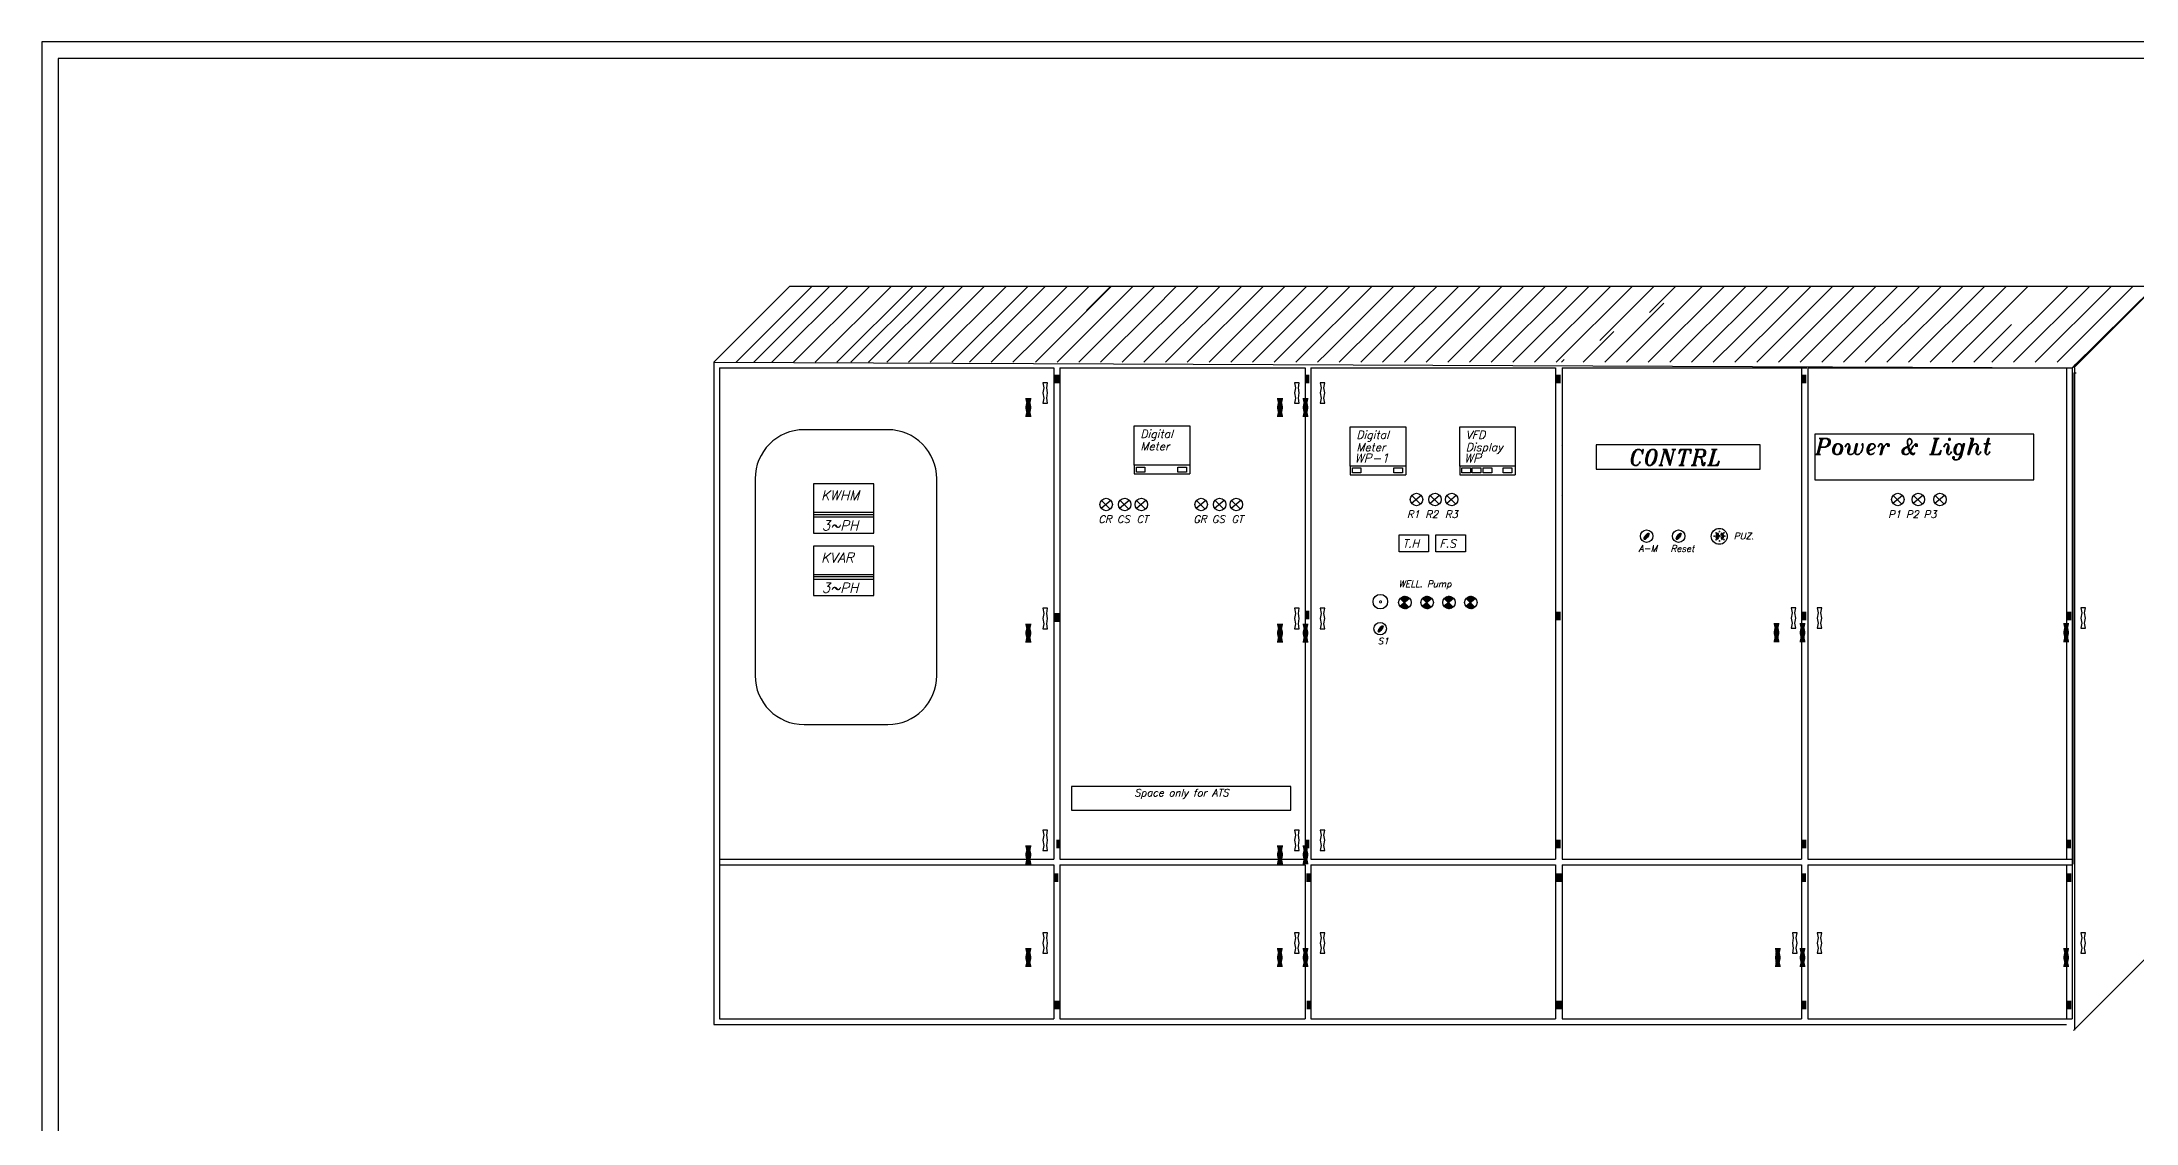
# Model space of a CAD drawing. Header units: inches. Extents: x 191440 to 383551, y 141448 to 284946.
# Drawn here: x 191784 to 191822.28, y 141467.9 to 141487.65 of the extents above; entities that cross this region are included whole.
import ezdxf

# ---------------------------------------------------------------- set-up
doc = ezdxf.new("R2010")
doc.units = ezdxf.units.IN
doc.header["$MEASUREMENT"] = 0
for name, color, linetype in [('BODY', 7, 'Continuous'), ('ELEC', 7, 'Continuous'), ('MCCWITHPLC', 7, 'Continuous'), ('PG1', 7, 'Continuous'), ('TEXT', 7, 'Continuous')]:
    doc.layers.add(name, color=color, linetype=linetype)
doc.styles.add('ITALICT', font='italict')

# ---------------------------------------------------------------- blocks, each defined once
blk = doc.blocks.new('FS')
at = {"const_width": 0.2}
blk.add_lwpolyline([(0, 0.1), (0.5, 0.1)], dxfattribs=at)
blk = doc.blocks.new('*X264')
at = {"color": 0}
for p, q in [((16.5, 20.46875), (16.65625, 20.46875)), ((16.5, 20.4375), (16.8125, 20.4375)), ((16.625, 20.025), (16.625, 20.475)), ((16.75, 20.05), (16.75, 20.45)), ((17.1875, 20.4375), (17.8125, 20.4375)), ((17.25, 20.05), (17.25, 20.45)), ((17.34375, 20.46875), (17.65625, 20.46875)), ((17.375, 20.025), (17.375, 20.475)), ((17.5, 20), (17.5, 20.5)), ((17.625, 20.025), (17.625, 20.475)), ((17.75, 20.05), (17.75, 20.45)), ((18.1875, 20.4375), (18.5, 20.4375)), ((18.25, 20.05), (18.25, 20.45)), ((18.34375, 20.46875), (18.5, 20.46875)), ((18.375, 20.025), (18.375, 20.475)), ((16.5, 20.40625), (16.96875, 20.40625)), ((16.5, 20.375), (18.5, 20.375)), ((16.5, 20.34375), (18.5, 20.34375)), ((16.5, 20.3125), (18.5, 20.3125)), ((16.5, 20.28125), (18.5, 20.28125)), ((16.5, 20.25), (18.5, 20.25)), ((16.5, 20.21875), (18.5, 20.21875)), ((16.5, 20.1875), (18.5, 20.1875)), ((16.5, 20.15625), (18.5, 20.15625)), ((16.5, 20.125), (18.5, 20.125)), ((16.5, 20.09375), (16.96875, 20.09375)), ((16.5, 20.0625), (16.8125, 20.0625)), ((16.5, 20.03125), (16.65625, 20.03125)), ((16.875, 20.075), (16.875, 20.425)), ((17, 20.1), (17, 20.4)), ((17.03125, 20.40625), (17.96875, 20.40625)), ((17.03125, 20.09375), (17.96875, 20.09375)), ((17.125, 20.075), (17.125, 20.425)), ((17.1875, 20.0625), (17.8125, 20.0625)), ((17.34375, 20.03125), (17.65625, 20.03125)), ((17.875, 20.075), (17.875, 20.425)), ((18, 20.1), (18, 20.4)), ((18.03125, 20.40625), (18.5, 20.40625)), ((18.03125, 20.09375), (18.5, 20.09375)), ((18.125, 20.075), (18.125, 20.425)), ((18.1875, 20.0625), (18.5, 20.0625)), ((18.34375, 20.03125), (18.5, 20.03125))]:
    blk.add_line(p, q, dxfattribs=at)
blk = doc.blocks.new('H')
for p, q in [((0.5, 2), (0, 2)), ((0, 2), (0.1, 1.5)), ((0.1, 1.5), (0, 1)), ((0, 1), (0.1, 0.5)), ((0.1, 0.5), (0, 0)), ((0, 0), (0.5, 0)), ((0.4, 1.5), (0.5, 2)), ((0.5, 1), (0.4, 1.5)), ((0.4, 0.5), (0.5, 1)), ((0.5, 0), (0.4, 0.5))]:
    blk.add_line(p, q)
at = {"rotation": 90}
blk.add_blockref('*X264', (20.5, -16.5), dxfattribs=at)

msp = doc.modelspace()

# ---------------------------------------------------------------- hatches: boundary and pattern name
at = {"layer": 'PG1', "linetype": 'Continuous'}
h = msp.add_hatch(dxfattribs=at)
h.set_pattern_fill('ANSI31', scale=0.023846, angle=-36.831386, style=0)
h.set_pattern_definition([(8.1686142, (191920.3805164, 141581.727469), (-0.00042353361, 0.002950567877), [])])
edge = h.paths.add_edge_path()
edge.add_ellipse((191813.33255, 141478.61653), major_axis=(-0.04161, -0.05556), ratio=0.31582286, start_angle=0, end_angle=360)
h = msp.add_hatch(dxfattribs=at)
h.set_pattern_fill('ANSI31', scale=0.023846, angle=-36.831386, style=0)
h.set_pattern_definition([(8.1686142, (191920.9667302, 141581.727469), (-0.00042353361, 0.002950567877), [])])
edge = h.paths.add_edge_path()
edge.add_ellipse((191813.91876, 141478.61653), major_axis=(-0.04161, -0.05556), ratio=0.31582286, start_angle=0, end_angle=360)
h = msp.add_hatch(dxfattribs=at)
h.set_pattern_fill('ANSI31', scale=0.023846, angle=-36.831386, style=0)
h.set_pattern_definition([(8.1686142, (191915.5202247, 141580.0379345), (-0.00042353361, 0.002950567877), [])])
edge = h.paths.add_edge_path()
edge.add_ellipse((191808.47225, 141476.927), major_axis=(-0.04161, -0.05556), ratio=0.31582286, start_angle=0, end_angle=360)

# ---------------------------------------------------------------- linework, layer by layer
at = {"color": 7, "linetype": 'Continuous'}
for p, q in [((191797.67398, 141483.18732), (191814.24014, 141483.18732)), ((191814.20425, 141483.18732), (191822.62419, 141483.18732)), ((191796.28349, 141481.79475), (191821.11219, 141481.69105)), ((191796.28349, 141481.79475), (191796.28349, 141469.69779)), ((191796.38718, 141481.69105), (191802.50068, 141481.69105)), ((191796.38718, 141481.69105), (191796.38718, 141469.80148)), ((191798.93706, 141481.69105), (191802.50068, 141481.69105)), ((191802.50068, 141481.69105), (191802.50068, 141472.71624)), ((191802.60437, 141481.69105), (191802.60437, 141472.71624)), ((191802.60437, 141481.69105), (191807.08976, 141481.69105)), ((191807.08976, 141481.69105), (191807.08976, 141472.71624)), ((191807.19345, 141481.69105), (191807.19345, 141472.71624)), ((191807.19345, 141481.69105), (191809.82049, 141481.69105)), ((191807.19345, 141481.69105), (191811.66581, 141481.69105)), ((191811.66581, 141481.69105), (191811.66581, 141472.71624)), ((191811.78887, 141481.69105), (191811.78887, 141472.71624)), ((191811.78887, 141481.69105), (191816.26123, 141481.69105)), ((191816.16242, 141481.69105), (191816.16242, 141472.71624)), ((191816.27882, 141481.69105), (191816.27882, 141472.71624)), ((191816.27882, 141481.69105), (191821.11219, 141481.69105)), ((191821.00946, 141481.69105), (191821.00946, 141472.71624)), ((191821.11219, 141481.69105), (191821.11219, 141472.71624)), ((191821.13954, 141481.60342), (191821.13954, 141472.6286)), ((191821.13954, 141481.60342), (191821.18466, 141481.60342)), ((191821.15254, 141481.69231), (191821.15254, 141469.59536)), ((191803.96857, 141480.30364), (191803.96857, 141480.6326)), ((191803.96857, 141480.6326), (191804.9848, 141480.6326)), ((191804.9848, 141480.6326), (191804.9848, 141479.75535)), ((191807.91693, 141480.28872), (191807.91693, 141480.61769)), ((191807.91693, 141480.61769), (191808.93316, 141480.61769)), ((191808.93316, 141480.61769), (191808.93316, 141479.74044)), ((191809.91693, 141480.28872), (191809.91693, 141480.61769)), ((191809.91693, 141480.61769), (191810.93316, 141480.61769)), ((191810.93316, 141480.61769), (191810.93316, 141479.74044)), ((191803.96857, 141479.91292), (191803.96857, 141480.30364)), ((191807.91693, 141479.89801), (191807.91693, 141480.28872)), ((191809.91693, 141479.89801), (191809.91693, 141480.28872)), ((191811.77049, 141480.27932), (191811.77111, 141480.27967)), ((191821.12116, 141480.19169), (191821.12178, 141480.19203)), ((191803.96857, 141479.91292), (191803.96857, 141479.75535)), ((191804.9848, 141479.91292), (191803.96857, 141479.91292)), ((191803.96857, 141479.75535), (191804.9848, 141479.75535)), ((191807.91693, 141479.89801), (191807.91693, 141479.74044)), ((191808.93316, 141479.89801), (191807.91693, 141479.89801)), ((191807.91693, 141479.74044), (191808.93316, 141479.74044)), ((191809.91693, 141479.89801), (191809.91693, 141479.74044)), ((191810.93316, 141479.89801), (191809.91693, 141479.89801)), ((191809.91693, 141479.74044), (191810.93316, 141479.74044)), ((191811.77049, 141479.37035), (191811.77111, 141479.3707)), ((191821.12116, 141479.28272), (191821.12178, 141479.28306)), ((191808.80903, 141478.5325), (191808.80903, 141478.64292)), ((191808.80903, 141478.64292), (191809.34833, 141478.64292)), ((191808.80903, 141478.33256), (191808.80903, 141478.5325)), ((191809.34833, 141478.64292), (191809.34833, 141478.33256)), ((191809.48235, 141478.5325), (191809.48235, 141478.64292)), ((191809.48235, 141478.64292), (191810.02164, 141478.64292)), ((191809.48235, 141478.33256), (191809.48235, 141478.5325)), ((191810.02164, 141478.64292), (191810.02164, 141478.33256)), ((191809.34833, 141478.33256), (191808.80903, 141478.33256)), ((191810.02164, 141478.33256), (191809.48235, 141478.33256)), ((191796.38718, 141472.71624), (191802.50068, 141472.71624)), ((191796.38718, 141472.61255), (191802.50068, 141472.61255)), ((191798.93706, 141472.71624), (191802.50068, 141472.71624)), ((191798.93706, 141472.61255), (191802.50068, 141472.61255)), ((191802.50068, 141472.61255), (191802.50068, 141469.80148)), ((191802.60437, 141472.71624), (191803.17848, 141472.71624)), ((191802.60437, 141472.71624), (191807.08976, 141472.71624)), ((191802.60437, 141472.61255), (191803.17848, 141472.61255)), ((191802.60437, 141472.61255), (191802.60437, 141469.80148)), ((191802.60437, 141472.61255), (191807.08976, 141472.61255)), ((191807.08976, 141472.61255), (191807.08976, 141469.80148)), ((191807.19345, 141472.71624), (191809.82049, 141472.71624)), ((191807.19345, 141472.71624), (191811.66581, 141472.71624)), ((191807.19345, 141472.61255), (191809.82049, 141472.61255)), ((191807.19345, 141472.61255), (191811.66581, 141472.61255)), ((191807.19345, 141472.61255), (191807.19345, 141469.80148)), ((191811.66581, 141472.61255), (191811.66581, 141469.80148)), ((191811.78887, 141472.71624), (191816.16242, 141472.71624)), ((191811.78887, 141472.61255), (191816.16242, 141472.61255)), ((191811.78887, 141472.61255), (191811.78887, 141469.80148)), ((191816.16242, 141472.61255), (191816.16242, 141469.80148)), ((191816.27882, 141472.71624), (191821.11219, 141472.71624)), ((191816.27882, 141472.61255), (191821.11367, 141472.61255)), ((191816.27882, 141472.61255), (191816.27882, 141469.80148)), ((191821.00946, 141472.61255), (191821.00946, 141469.80148)), ((191821.11219, 141472.71624), (191821.11367, 141469.80148)), ((191796.38718, 141469.80148), (191802.50068, 141469.80148)), ((191802.60437, 141469.80148), (191807.08976, 141469.80148)), ((191807.19345, 141469.80148), (191809.82049, 141469.80148)), ((191807.19345, 141469.80148), (191811.66581, 141469.80148)), ((191811.78887, 141469.80148), (191816.16242, 141469.80148)), ((191816.27882, 141469.80148), (191821.11367, 141469.80148)), ((191796.28349, 141469.69779), (191821.00946, 141469.69779)), ((191804.63464, 141469.69779), (191811.77111, 141469.69779)), ((191804.70976, 141469.69779), (191821.00946, 141469.69779)), ((191809.29257, 141469.69779), (191821.00946, 141469.69779))]:
    msp.add_line(p, q, dxfattribs=at)
msp.add_lwpolyline([(191841.5, 141487.64733), (191784, 141487.64733), (191784, 141448.14733), (191841.5, 141448.14733), (191841.5, 141487.64733)])
msp.add_lwpolyline([(191841.2, 141487.34733), (191784.3, 141487.34733), (191784.3, 141448.44733), (191841.2, 141448.44733)], close=True)
for points in [[(191816.40898, 141479.65063), (191820.40898, 141479.65063), (191820.40898, 141480.48389), (191816.40898, 141480.48389)], [(191812.40898, 141479.83973), (191815.40898, 141479.83973), (191815.40898, 141480.28778), (191812.40898, 141480.28778)]]:
    msp.add_lwpolyline(points, close=True, dxfattribs=at)
at = {"layer": 'BODY', "color": 7, "linetype": 'Continuous'}
for p, q in [((191796.28141, 141481.79475), (191797.67398, 141483.18732)), ((191796.68896, 141481.79475), (191798.08153, 141483.18732)), ((191797.01161, 141481.79475), (191798.40418, 141483.18732)), ((191797.34275, 141481.79475), (191798.73532, 141483.18732)), ((191797.7395, 141481.79475), (191799.13207, 141483.18732)), ((191798.13625, 141481.79475), (191799.52883, 141483.18732)), ((191798.53301, 141481.79475), (191799.92558, 141483.18732)), ((191798.7897, 141481.79475), (191800.18227, 141483.18732)), ((191799.11235, 141481.79475), (191800.50492, 141483.18732)), ((191799.44348, 141481.79475), (191800.83606, 141483.18732)), ((191799.84024, 141481.79475), (191801.23281, 141483.18732)), ((191800.23699, 141481.79475), (191801.62956, 141483.18732)), ((191800.63374, 141481.79475), (191802.02632, 141483.18732)), ((191800.9553, 141481.79475), (191802.34787, 141483.18732)), ((191801.35205, 141481.79475), (191802.74462, 141483.18732)), ((191802.15999, 141481.79475), (191803.55256, 141483.18732)), ((191802.18413, 141482.23007), (191803.14138, 141483.18732)), ((191802.55674, 141481.79475), (191803.94931, 141483.18732)), ((191803.09415, 141482.74334), (191803.53813, 141483.18732)), ((191803.38882, 141482.23007), (191804.34607, 141483.18732)), ((191803.747, 141481.79475), (191805.13957, 141483.18732)), ((191804.14375, 141481.79475), (191805.53633, 141483.18732)), ((191804.29884, 141482.74334), (191804.74282, 141483.18732)), ((191804.54051, 141481.79475), (191805.93308, 141483.18732)), ((191804.93726, 141481.79475), (191806.32983, 141483.18732)), ((191805.33401, 141481.79475), (191806.72659, 141483.18732)), ((191805.73077, 141481.79475), (191807.12334, 141483.18732)), ((191806.12752, 141481.79475), (191807.52009, 141483.18732)), ((191806.52427, 141481.79475), (191807.91685, 141483.18732)), ((191806.92103, 141481.79475), (191808.3136, 141483.18732)), ((191807.49773, 141481.97469), (191808.71035, 141483.18732)), ((191808.40774, 141482.48796), (191809.10711, 141483.18732)), ((191808.50804, 141481.79475), (191809.90061, 141483.18732)), ((191808.90479, 141481.79475), (191810.29737, 141483.18732)), ((191809.30155, 141481.79475), (191810.69412, 141483.18732)), ((191809.31776, 141483.00122), (191809.50386, 141483.18732)), ((191809.6983, 141481.79475), (191811.09087, 141483.18732)), ((191810.09505, 141481.79475), (191811.48763, 141483.18732)), ((191810.49181, 141481.79475), (191811.88438, 141483.18732)), ((191810.88856, 141481.79475), (191812.28113, 141483.18732)), ((191811.28531, 141481.79475), (191812.67788, 141483.18732)), ((191811.68206, 141481.79475), (191813.07464, 141483.18732)), ((191812.47689, 141482.19281), (191813.47139, 141483.18732)), ((191812.96474, 141481.79475), (191814.35732, 141483.18732)), ((191813.3615, 141481.79475), (191814.75407, 141483.18732)), ((191813.38691, 141482.70608), (191813.86814, 141483.18732)), ((191813.75825, 141481.79475), (191815.15082, 141483.18732)), ((191814.155, 141481.79475), (191815.54758, 141483.18732)), ((191814.98708, 141482.23007), (191815.94433, 141483.18732)), ((191815.34526, 141481.79475), (191816.73784, 141483.18732)), ((191815.74202, 141481.79475), (191817.13459, 141483.18732)), ((191815.8971, 141482.74334), (191816.34108, 141483.18732)), ((191816.13877, 141481.79475), (191817.53134, 141483.18732)), ((191816.53552, 141481.79475), (191817.9281, 141483.18732)), ((191816.93228, 141481.79475), (191818.32485, 141483.18732)), ((191817.32903, 141481.79475), (191818.7216, 141483.18732)), ((191817.72578, 141481.79475), (191819.11836, 141483.18732)), ((191818.12254, 141481.79475), (191819.51511, 141483.18732)), ((191818.51929, 141481.79475), (191819.91186, 141483.18732)), ((191819.09599, 141481.97469), (191820.30862, 141483.18732)), ((191819.6446, 141481.79475), (191821.03718, 141483.18732)), ((191820.04136, 141481.79475), (191821.43393, 141483.18732)), ((191820.43811, 141481.79475), (191821.83068, 141483.18732)), ((191820.83486, 141481.79475), (191822.22744, 141483.18732)), ((191821.11219, 141481.69105), (191822.62419, 141483.18732)), ((191803.35025, 141481.79475), (191804.29884, 141482.74334)), ((191808.11129, 141481.79475), (191809.31776, 141483.00122)), ((191812.56799, 141481.79475), (191813.64532, 141482.87208)), ((191814.94851, 141481.79475), (191815.8971, 141482.74334)), ((191821.83455, 141482.38553), (191822.53391, 141483.08489)), ((191807.71453, 141481.79475), (191808.40774, 141482.48796)), ((191812.17124, 141481.79475), (191812.7353, 141482.35881)), ((191819.3128, 141481.79475), (191820.00601, 141482.48796)), ((191821.14134, 141481.69231), (191821.83455, 141482.38553)), ((191801.7488, 141481.79475), (191802.18413, 141482.23007)), ((191802.95349, 141481.79475), (191803.38882, 141482.23007)), ((191807.31778, 141481.79475), (191807.49773, 141481.97469)), ((191814.55176, 141481.79475), (191814.98708, 141482.23007)), ((191818.91604, 141481.79475), (191819.09599, 141481.97469)), ((191811.77449, 141481.79475), (191811.82528, 141481.84554)), ((191821.12516, 141481.70711), (191821.17596, 141481.75791)), ((191809.03633, 141479.21889), (191809.21189, 141479.36509)), ((191809.04086, 141479.36178), (191809.20218, 141479.20057)), ((191809.37474, 141479.21889), (191809.5503, 141479.36509)), ((191809.38317, 141479.35788), (191809.54059, 141479.20057)), ((191809.67948, 141479.21889), (191809.85504, 141479.36509)), ((191809.68401, 141479.36178), (191809.84533, 141479.20057)), ((191817.83322, 141479.21889), (191818.00878, 141479.36509)), ((191817.83775, 141479.36178), (191817.99907, 141479.20057)), ((191818.20772, 141479.21889), (191818.38329, 141479.36509)), ((191818.21616, 141479.35788), (191818.37357, 141479.20057)), ((191818.60413, 141479.21889), (191818.77969, 141479.36509)), ((191818.60866, 141479.36178), (191818.76998, 141479.20057)), ((191798.10611, 141478.9695), (191799.20993, 141478.9695)), ((191798.1111, 141479.05742), (191799.21491, 141479.05742)), ((191798.11115, 141479.01754), (191799.21497, 141479.01754)), ((191803.36265, 141479.12941), (191803.53821, 141479.27562)), ((191803.36718, 141479.27231), (191803.5285, 141479.1111)), ((191803.70106, 141479.12941), (191803.87662, 141479.27562)), ((191803.70949, 141479.26841), (191803.86691, 141479.1111)), ((191804.0058, 141479.12941), (191804.18136, 141479.27562)), ((191804.01033, 141479.27231), (191804.17165, 141479.1111)), ((191805.0985, 141479.12941), (191805.27406, 141479.27562)), ((191805.10303, 141479.27231), (191805.26435, 141479.1111)), ((191805.43691, 141479.12941), (191805.61247, 141479.27562)), ((191805.44534, 141479.26841), (191805.60276, 141479.1111)), ((191805.74165, 141479.12941), (191805.91721, 141479.27562)), ((191805.74618, 141479.27231), (191805.9075, 141479.1111)), ((191798.10611, 141477.83188), (191799.20993, 141477.83188)), ((191798.1111, 141477.9198), (191799.21491, 141477.9198)), ((191798.11115, 141477.87992), (191799.21497, 141477.87992)), ((191808.82361, 141477.3385), (191808.99918, 141477.4847)), ((191808.82814, 141477.4814), (191808.98946, 141477.32019)), ((191808.83015, 141477.33056), (191808.90459, 141477.405)), ((191808.835, 141477.32549), (191808.90955, 141477.40004)), ((191808.83514, 141477.47441), (191808.87494, 141477.51421)), ((191808.8401, 141477.46945), (191808.88916, 141477.51852)), ((191808.84016, 141477.32073), (191808.91452, 141477.39509)), ((191808.84506, 141477.46449), (191808.90122, 141477.52065)), ((191808.84562, 141477.31628), (191808.91948, 141477.39013)), ((191808.85002, 141477.45954), (191808.91194, 141477.52146)), ((191808.8514, 141477.31213), (191808.92444, 141477.38517)), ((191808.85498, 141477.45458), (191808.92172, 141477.52131)), ((191808.8575, 141477.30831), (191808.9294, 141477.38021)), ((191808.85994, 141477.44962), (191808.93075, 141477.52043)), ((191808.8649, 141477.44466), (191808.93919, 141477.51894)), ((191808.86987, 141477.43971), (191808.9471, 141477.51694)), ((191808.87483, 141477.43475), (191808.95457, 141477.51449)), ((191808.87979, 141477.42979), (191808.96162, 141477.51163)), ((191808.88475, 141477.42483), (191808.96831, 141477.50839)), ((191808.88971, 141477.41987), (191808.97464, 141477.5048)), ((191808.89467, 141477.41492), (191808.98064, 141477.50088)), ((191808.89963, 141477.40996), (191808.98632, 141477.49665)), ((191808.91019, 141477.4106), (191808.99169, 141477.4921)), ((191808.9695, 141477.45999), (191808.99676, 141477.48724)), ((191809.22935, 141477.3385), (191809.40491, 141477.4847)), ((191809.23388, 141477.4814), (191809.3952, 141477.32019)), ((191809.23533, 141477.47995), (191809.25817, 141477.50279)), ((191809.23534, 141477.33117), (191809.30895, 141477.40479)), ((191809.24015, 141477.32607), (191809.31471, 141477.40063)), ((191809.24029, 141477.47499), (191809.27878, 141477.51348)), ((191809.24525, 141477.47003), (191809.29337, 141477.51815)), ((191809.24528, 141477.32127), (191809.31967, 141477.39567)), ((191809.25021, 141477.46508), (191809.30562, 141477.52048)), ((191809.2507, 141477.31678), (191809.32463, 141477.39071)), ((191809.25518, 141477.46012), (191809.31647, 141477.52142)), ((191809.25644, 141477.3126), (191809.32959, 141477.38575)), ((191809.26014, 141477.45516), (191809.32635, 141477.52137)), ((191809.2625, 141477.30875), (191809.33455, 141477.3808)), ((191809.2651, 141477.4502), (191809.33546, 141477.52057)), ((191809.2689, 141477.30522), (191809.33951, 141477.37584)), ((191809.27006, 141477.44525), (191809.34396, 141477.51915)), ((191809.27502, 141477.44029), (191809.35193, 141477.5172)), ((191809.27998, 141477.43533), (191809.35945, 141477.5148)), ((191809.28494, 141477.43037), (191809.36655, 141477.51198)), ((191809.2899, 141477.42542), (191809.37328, 141477.50879)), ((191809.29486, 141477.42046), (191809.37965, 141477.50524)), ((191809.29983, 141477.4155), (191809.38569, 141477.50136)), ((191809.30479, 141477.41054), (191809.39141, 141477.49716)), ((191809.30975, 141477.40558), (191809.39681, 141477.49265)), ((191809.36826, 141477.45418), (191809.40191, 141477.48783)), ((191809.62948, 141477.3385), (191809.80504, 141477.4847)), ((191809.63401, 141477.4814), (191809.79533, 141477.32019)), ((191809.63676, 141477.32973), (191809.71125, 141477.40421)), ((191809.63683, 141477.47858), (191809.66525, 141477.507)), ((191809.64167, 141477.32471), (191809.71621, 141477.39926)), ((191809.64179, 141477.47362), (191809.68327, 141477.51511)), ((191809.64675, 141477.46866), (191809.69706, 141477.51897)), ((191809.64687, 141477.32), (191809.72117, 141477.3943)), ((191809.65171, 141477.46371), (191809.70887, 141477.52086)), ((191809.65239, 141477.3156), (191809.72613, 141477.38934)), ((191809.65667, 141477.45875), (191809.71942, 141477.52149)), ((191809.65821, 141477.31151), (191809.73109, 141477.38438)), ((191809.66164, 141477.45379), (191809.72906, 141477.52122)), ((191809.66437, 141477.30774), (191809.73605, 141477.37942)), ((191809.6666, 141477.44883), (191809.738, 141477.52023)), ((191809.67156, 141477.44388), (191809.74634, 141477.51866)), ((191809.67652, 141477.43892), (191809.75418, 141477.51658)), ((191809.68148, 141477.43396), (191809.76158, 141477.51406)), ((191809.68644, 141477.429), (191809.76857, 141477.51114)), ((191809.6914, 141477.42404), (191809.7752, 141477.50784)), ((191809.69636, 141477.41909), (191809.78148, 141477.5042)), ((191809.70132, 141477.41413), (191809.78743, 141477.50023)), ((191809.70629, 141477.40917), (191809.79306, 141477.49594)), ((191809.72548, 141477.41844), (191809.79838, 141477.49135)), ((191809.78479, 141477.46784), (191809.8034, 141477.48645)), ((191810.02786, 141477.3385), (191810.20342, 141477.4847)), ((191810.03239, 141477.4814), (191810.19371, 141477.32019)), ((191810.03514, 141477.32973), (191810.10962, 141477.40421)), ((191810.03521, 141477.47858), (191810.06363, 141477.507)), ((191810.04004, 141477.32471), (191810.11458, 141477.39926)), ((191810.04017, 141477.47362), (191810.08165, 141477.51511)), ((191810.04513, 141477.46866), (191810.09544, 141477.51897)), ((191810.04525, 141477.32), (191810.11955, 141477.3943)), ((191810.05009, 141477.46371), (191810.10724, 141477.52086)), ((191810.05076, 141477.3156), (191810.12451, 141477.38934)), ((191810.05505, 141477.45875), (191810.11779, 141477.52149)), ((191810.05659, 141477.31151), (191810.12947, 141477.38438)), ((191810.06001, 141477.45379), (191810.12744, 141477.52122)), ((191810.06274, 141477.30774), (191810.13443, 141477.37942)), ((191810.06497, 141477.44883), (191810.13637, 141477.52023)), ((191810.06993, 141477.44388), (191810.14472, 141477.51866)), ((191810.0749, 141477.43892), (191810.15256, 141477.51658)), ((191810.07986, 141477.43396), (191810.15996, 141477.51406)), ((191810.08482, 141477.429), (191810.16695, 141477.51114)), ((191810.08978, 141477.42404), (191810.17358, 141477.50784)), ((191810.09474, 141477.41909), (191810.17985, 141477.5042)), ((191810.0997, 141477.41413), (191810.1858, 141477.50023)), ((191810.10466, 141477.40917), (191810.19143, 141477.49594)), ((191810.12385, 141477.41844), (191810.19676, 141477.49135)), ((191810.18317, 141477.46784), (191810.20177, 141477.48645)), ((191808.86394, 141477.30483), (191808.93436, 141477.37525)), ((191808.87073, 141477.30171), (191808.93932, 141477.3703)), ((191808.87791, 141477.29896), (191808.94428, 141477.36534)), ((191808.8855, 141477.29664), (191808.94924, 141477.36038)), ((191808.89357, 141477.29479), (191808.9542, 141477.35542)), ((191808.90217, 141477.29347), (191808.95917, 141477.35047)), ((191808.91142, 141477.2928), (191808.96413, 141477.34551)), ((191808.92145, 141477.29291), (191808.96909, 141477.34055)), ((191808.93252, 141477.29407), (191808.97405, 141477.33559)), ((191808.94511, 141477.29674), (191808.97901, 141477.33063)), ((191808.96035, 141477.30206), (191808.98397, 141477.32568)), ((191808.98404, 141477.31583), (191808.98893, 141477.32072)), ((191809.23082, 141477.33658), (191809.24964, 141477.35539)), ((191809.27565, 141477.30205), (191809.34448, 141477.37088)), ((191809.28278, 141477.29926), (191809.34944, 141477.36592)), ((191809.29032, 141477.29689), (191809.3544, 141477.36096)), ((191809.29833, 141477.29498), (191809.35936, 141477.35601)), ((191809.30687, 141477.2936), (191809.36432, 141477.35105)), ((191809.31603, 141477.29284), (191809.36928, 141477.34609)), ((191809.32596, 141477.29285), (191809.37424, 141477.34113)), ((191809.33689, 141477.29387), (191809.3792, 141477.33618)), ((191809.34927, 141477.29632), (191809.38416, 141477.33122)), ((191809.36408, 141477.30122), (191809.38913, 141477.32626)), ((191809.38561, 141477.31283), (191809.39409, 141477.3213)), ((191809.63217, 141477.33505), (191809.66617, 141477.36905)), ((191809.67086, 141477.30431), (191809.74101, 141477.37447)), ((191809.67771, 141477.30124), (191809.74597, 141477.36951)), ((191809.68495, 141477.29857), (191809.75094, 141477.36455)), ((191809.69262, 141477.29631), (191809.7559, 141477.35959)), ((191809.70076, 141477.29454), (191809.76086, 141477.35464)), ((191809.70946, 141477.29332), (191809.76582, 141477.34968)), ((191809.71882, 141477.29276), (191809.77078, 141477.34472)), ((191809.729, 141477.29302), (191809.77574, 141477.33976)), ((191809.74027, 141477.29437), (191809.7807, 141477.33481)), ((191809.75317, 141477.29736), (191809.78566, 141477.32985)), ((191809.76907, 141477.30333), (191809.79062, 141477.32489)), ((191810.03054, 141477.33505), (191810.06454, 141477.36905)), ((191810.06923, 141477.30431), (191810.13939, 141477.37447)), ((191810.07609, 141477.30124), (191810.14435, 141477.36951)), ((191810.08333, 141477.29857), (191810.14931, 141477.36455)), ((191810.09099, 141477.29631), (191810.15427, 141477.35959)), ((191810.09914, 141477.29454), (191810.15923, 141477.35464)), ((191810.10784, 141477.29332), (191810.1642, 141477.34968)), ((191810.11719, 141477.29276), (191810.16916, 141477.34472)), ((191810.12737, 141477.29302), (191810.17412, 141477.33976)), ((191810.13865, 141477.29437), (191810.17908, 141477.33481)), ((191810.15155, 141477.29736), (191810.18404, 141477.32985)), ((191810.16744, 141477.30333), (191810.189, 141477.32489)), ((191821.13366, 141469.58786), (191822.59675, 141471.05095))]:
    msp.add_line(p, q, dxfattribs=at)
msp.add_lwpolyline([(191800.35896, 141479.66591, 0.41421356), (191799.46121, 141480.56366), (191797.93503, 141480.56366, 0.41421356), (191797.03728, 141479.66591), (191797.03728, 141476.07491, 0.41421356), (191797.93503, 141475.17716), (191799.46121, 141475.17716, 0.41421356), (191800.35896, 141476.07491)], format="xyb", close=True, dxfattribs=at)
at = {"layer": 'BODY', "color": 7}
for points in [[(191804.00688, 141479.88216), (191804.16371, 141479.88216), (191804.16371, 141479.78817), (191804.00688, 141479.78817)], [(191804.76365, 141479.88216), (191804.92048, 141479.88216), (191804.92048, 141479.78817), (191804.76365, 141479.78817)], [(191807.95524, 141479.86725), (191808.11207, 141479.86725), (191808.11207, 141479.77326), (191807.95524, 141479.77326)], [(191808.71202, 141479.86725), (191808.86885, 141479.86725), (191808.86885, 141479.77326), (191808.71202, 141479.77326)], [(191809.95524, 141479.86725), (191810.11207, 141479.86725), (191810.11207, 141479.77326), (191809.95524, 141479.77326)], [(191810.14657, 141479.86725), (191810.3034, 141479.86725), (191810.3034, 141479.77326), (191810.14657, 141479.77326)], [(191810.34732, 141479.86725), (191810.50415, 141479.86725), (191810.50415, 141479.77326), (191810.34732, 141479.77326)], [(191810.71202, 141479.86725), (191810.86885, 141479.86725), (191810.86885, 141479.77326), (191810.71202, 141479.77326)]]:
    msp.add_lwpolyline(points, close=True, dxfattribs=at)
at = {"layer": 'BODY', "color": 7, "linetype": 'Continuous'}
for points in [[(191799.20993, 141479.57216), (191798.10611, 141479.57216), (191798.10611, 141478.67134), (191799.20993, 141478.67134)], [(191799.20993, 141478.43454), (191798.10611, 141478.43454), (191798.10611, 141477.53372), (191799.20993, 141477.53372)]]:
    msp.add_lwpolyline(points, close=True, dxfattribs=at)
at = {"layer": 'BODY', "color": 7}
for points, const_width in [([(191814.56027, 141478.61736, 1), (191814.5803, 141478.61736, 1)], 0.01335), ([(191814.59366, 141478.67936, 1), (191814.61369, 141478.67936, 1)], 0.01335), ([(191814.59366, 141478.55536, 1), (191814.61369, 141478.55536, 1)], 0.01335), ([(191814.65137, 141478.61879, 1), (191814.67998, 141478.61879, 1)], 0.01908), ([(191814.65566, 141478.70321, 1), (191814.67569, 141478.70321, 1)], 0.01335), ([(191814.65566, 141478.53151, 1), (191814.67569, 141478.53151, 1)], 0.01335), ([(191814.73674, 141478.67936, 1), (191814.75677, 141478.67936, 1)], 0.01335), ([(191814.73674, 141478.55536, 1), (191814.75677, 141478.55536, 1)], 0.01335), ([(191814.75104, 141478.61736, 1), (191814.77107, 141478.61736, 1)], 0.01335)]:
    msp.add_lwpolyline(points, format="xyb", close=True, dxfattribs=dict(at, const_width=const_width))
at = {"layer": 'BODY', "color": 7, "linetype": 'Continuous'}
for centre, radius in [((191803.45416, 141479.19804), 0.11438), ((191803.79257, 141479.19804), 0.11438), ((191804.09731, 141479.19804), 0.11438), ((191805.19001, 141479.19804), 0.11438), ((191805.52842, 141479.19804), 0.11438), ((191805.83316, 141479.19804), 0.11438), ((191809.12784, 141479.28751), 0.11438), ((191809.46625, 141479.28751), 0.11438), ((191809.77099, 141479.28751), 0.11438), ((191817.92473, 141479.28751), 0.11438), ((191818.29924, 141479.28751), 0.11438), ((191818.69564, 141479.28751), 0.11438), ((191813.33291, 141478.61845), 0.11438), ((191813.91913, 141478.61845), 0.11438), ((191814.66171, 141478.61547), 0.14584), ((191808.91513, 141477.40712), 0.11438), ((191809.32086, 141477.40712), 0.11438), ((191809.72099, 141477.40712), 0.11438), ((191810.11937, 141477.40712), 0.11438), ((191808.46351, 141476.92892), 0.11438)]:
    msp.add_circle(centre, radius, dxfattribs=at)
at = {"layer": 'BODY', "color": 7}
for centre, radius, start, end in [((191814.66229, 141478.61549), 0.06389, 108.675102, 246.743678), ((191814.66229, 141478.61549), 0.05436, 108.675102, 246.743678), ((191814.66229, 141478.61549), 0.04482, 108.675102, 246.743678), ((191814.66229, 141478.61549), 0.03528, 108.675102, 246.743678), ((191814.6786, 141478.61549), 0.03528, 293.256322, 71.324898), ((191814.6786, 141478.61549), 0.04482, 293.256322, 71.324898), ((191814.6786, 141478.61549), 0.05436, 293.256322, 71.324898), ((191814.6786, 141478.61549), 0.06389, 293.256322, 71.324898)]:
    msp.add_arc(centre, radius, start, end, dxfattribs=at)
at = {"layer": 'PG1', "color": 7, "linetype": 'Continuous', "const_width": 0.01791}
msp.add_lwpolyline([(191808.45168, 141477.41806, 1), (191808.48988, 141477.41806, 1)], format="xyb", close=True, dxfattribs=at)
at = {"layer": 'PG1', "color": 7, "linetype": 'Continuous'}
msp.add_circle((191808.46631, 141477.42258), 0.13294, dxfattribs=at)
for centre in [(191813.33255, 141478.61653), (191813.91876, 141478.61653), (191808.47225, 141476.927)]:
    msp.add_ellipse(centre, major_axis=(-0.04161, -0.05556), ratio=0.31582286, dxfattribs=at)
at = {"layer": 'TEXT'}
msp.add_lwpolyline([(191806.82738, 141474.04612), (191802.82298, 141474.04612), (191802.82298, 141473.61288), (191806.82738, 141473.61288)], close=True, dxfattribs=at)

# ---------------------------------------------------------------- block references
at = {"color": 7, "linetype": 'Continuous'}
for name, p, xscale, yscale, zscale in [('H', (191802.29831, 141481.04702), 0.1721585251956203, 0.1873236256274977, 0.1721585251956203), ('FS', (191802.5146, 141481.40792), 0.161866966893278, 0.7964795384222525, 0.161866966893278), ('H', (191806.89893, 141481.04702), 0.1721585251956203, 0.1873236256274977, 0.1721585251956203), ('H', (191807.36422, 141481.04702), 0.1721585251956203, 0.1873236256274977, 0.1721585251956203), ('FS', (191807.08831, 141481.40792), 0.161866966893278, 0.7964795384222525, 0.161866966893278), ('FS', (191811.67951, 141481.40792), 0.161866966893278, 0.7964795384222525, 0.161866966893278), ('FS', (191811.68373, 141481.40792), 0.161866966893278, 0.7964795384222525, 0.161866966893278), ('FS', (191816.17368, 141481.40792), 0.161866966893278, 0.7964795384222525, 0.161866966893278), ('H', (191802.29831, 141476.92608), 0.1721585251956203, 0.1873236256274977, 0.1721585251956203), ('FS', (191802.5146, 141477.05294), 0.161866966893278, 0.7964795384222525, 0.161866966893278), ('H', (191806.89893, 141476.92608), 0.1721585251956203, 0.1873236256274977, 0.1721585251956203), ('H', (191807.36422, 141476.92608), 0.1721585251956203, 0.1873236256274977, 0.1721585251956203), ('FS', (191807.08831, 141477.09945), 0.161866966893278, 0.7964795384222525, 0.161866966893278), ('FS', (191811.68373, 141477.07972), 0.161866966893278, 0.7964795384222525, 0.161866966893278), ('H', (191815.97448, 141476.93523), 0.1721585251956203, 0.1873236256274977, 0.1721585251956203), ('H', (191816.44959, 141476.93523), 0.1721585251956203, 0.1873236256274977, 0.1721585251956203), ('FS', (191816.17368, 141477.07972), 0.161866966893278, 0.7964795384222525, 0.161866966893278), ('H', (191821.26998, 141476.93523), 0.1721585251956203, 0.1873236256274977, 0.1721585251956203), ('FS', (191821.01374, 141477.07972), 0.161866966893278, 0.7964795384222525, 0.161866966893278), ('H', (191802.29831, 141472.8762), 0.1721585251956203, 0.1873236256274977, 0.1721585251956203), ('H', (191806.89893, 141472.8762), 0.1721585251956203, 0.1873236256274977, 0.1721585251956203), ('H', (191807.36422, 141472.8762), 0.1721585251956203, 0.1873236256274977, 0.1721585251956203), ('FS', (191802.54052, 141472.91477), 0.161866966893278, 0.7964795384222525, 0.161866966893278), ('FS', (191807.08535, 141472.91477), 0.161866966893278, 0.7964795384222525, 0.161866966893278), ('FS', (191811.67951, 141472.91477), 0.161866966893278, 0.7964795384222525, 0.161866966893278), ('FS', (191811.68077, 141472.91477), 0.161866966893278, 0.7964795384222525, 0.161866966893278), ('FS', (191816.17072, 141472.91477), 0.161866966893278, 0.7964795384222525, 0.161866966893278), ('FS', (191821.01078, 141472.91477), 0.161866966893278, 0.7964795384222525, 0.161866966893278), ('FS', (191802.49903, 141472.30026), 0.161866966893278, 0.7964795384222525, 0.161866966893278), ('FS', (191807.11498, 141472.30026), 0.161866966893278, 0.7964795384222525, 0.161866966893278), ('FS', (191811.67951, 141472.30026), 0.161866966893278, 0.7964795384222525, 0.161866966893278), ('FS', (191811.71039, 141472.30026), 0.161866966893278, 0.7964795384222525, 0.161866966893278), ('FS', (191816.16629, 141472.30026), 0.161866966893278, 0.7964795384222525, 0.161866966893278), ('FS', (191821.01369, 141472.30026), 0.161866966893278, 0.7964795384222525, 0.161866966893278), ('H', (191802.29831, 141470.9996), 0.1721585251956203, 0.1873236256274977, 0.1721585251956203), ('H', (191806.8963, 141470.9996), 0.1721585251956203, 0.1873236256274977, 0.1721585251956203), ('H', (191807.36422, 141470.9996), 0.1721585251956203, 0.1873236256274977, 0.1721585251956203), ('H', (191815.99766, 141470.9996), 0.1721585251956203, 0.1873236256274977, 0.1721585251956203), ('H', (191816.44959, 141470.9996), 0.1721585251956203, 0.1873236256274977, 0.1721585251956203), ('H', (191821.26853, 141470.9996), 0.1721585251956203, 0.1873236256274977, 0.1721585251956203), ('FS', (191802.5146, 141469.97343), 0.161866966893278, 0.7964795384222525, 0.161866966893278), ('FS', (191807.11868, 141469.97343), 0.161866966893278, 0.7964795384222525, 0.161866966893278), ('FS', (191811.67951, 141469.97343), 0.161866966893278, 0.7964795384222525, 0.161866966893278), ('FS', (191811.7141, 141469.97343), 0.161866966893278, 0.7964795384222525, 0.161866966893278), ('FS', (191816.16999, 141469.97343), 0.161866966893278, 0.7964795384222525, 0.161866966893278), ('FS', (191821.01727, 141469.97343), 0.161866966893278, 0.7964795384222525, 0.161866966893278)]:
    msp.add_blockref(name, p, dxfattribs=dict(at, xscale=xscale, yscale=yscale, zscale=zscale))

# ---------------------------------------------------------------- texts
at = {"color": 7, "style": 'ITALICT'}
for s, p in [('PUZ.', (191814.92665, 141478.56167)), ('A-M', (191813.18475, 141478.33416)), ('Reset', (191813.77096, 141478.33416)), ('WELL. Pump', (191808.79747, 141477.68882)), ('S1', (191808.4185, 141476.64462))]:
    msp.add_text(s, height=0.11783, dxfattribs=at).set_placement(p)
at = {"layer": 'ELEC', "color": 7, "style": 'ITALICT'}
for s, height, p in [('Digital', 0.146299, (191804.07893, 141480.41308)), ('Digital', 0.146299, (191808.02729, 141480.39817)), ('VFD', 0.146299, (191810.02729, 141480.39817)), ('Meter', 0.146299, (191804.07893, 141480.18698)), ('Meter', 0.146299, (191808.02729, 141480.17207)), ('Display', 0.146299, (191810.02729, 141480.17207)), ('CONTRL', 0.292598, (191813.0169, 141479.91205)), ('Power & Light', 0.2925978, (191816.41053, 141480.10817)), ('KWHM', 0.178513, (191798.24229, 141479.27563)), ('CR', 0.13322, (191803.31307, 141478.86255)), ('CS', 0.13322, (191803.65157, 141478.86255)), ('CT', 0.13322, (191804.00999, 141478.86255)), ('GR', 0.13322, (191805.04892, 141478.86255)), ('GS', 0.13322, (191805.38742, 141478.86255)), ('GT', 0.13322, (191805.74584, 141478.86255)), ('R1', 0.13322, (191808.95048, 141478.95202)), ('R2', 0.13322, (191809.28898, 141478.95202)), ('R3', 0.13322, (191809.6474, 141478.95202)), ('P1 P2 P3', 0.13322, (191817.74737, 141478.95202)), ('3~PH', 0.178513, (191798.25606, 141478.72353)), ('T.H', 0.146299, (191808.87451, 141478.41174)), ('F.S', 0.146299, (191809.54782, 141478.41174)), ('KVAR', 0.178513, (191798.24229, 141478.13801)), ('3~PH', 0.178513, (191798.25606, 141477.58591))]:
    msp.add_text(s, height=height, dxfattribs=at).set_placement(p)
at = {"layer": 'ELEC', "color": 242, "true_color": 0xcd2027, "style": 'ITALICT'}
msp.add_text('Space only for ATS', height=0.1332201, dxfattribs=at).set_placement((191803.969, 141473.86544))
at = {"layer": 'MCCWITHPLC', "color": 7, "style": 'ITALICT'}
for s, p in [('WP-1', (191807.99641, 141479.96518)), ('WP', (191809.99641, 141479.96518))]:
    msp.add_text(s, height=0.159912, dxfattribs=at).set_placement(p)

doc.saveas('drawing.dxf')
